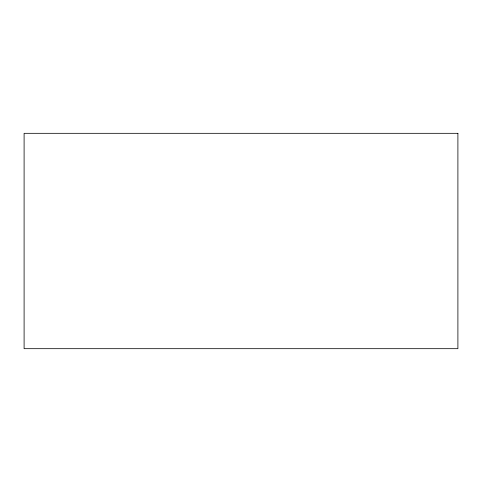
<?xml version="1.0" encoding="UTF-8"?>
<svg xmlns="http://www.w3.org/2000/svg" width="482" height="482" viewBox="0 0 482 482"><rect width="100%" height="100%" fill="white"/><g stroke="black" fill="none" stroke-linecap="round" stroke-linejoin="round"><path stroke-width="0.72" d="M457.9 133.321L24.1 133.321L24.1 348.679L457.9 348.679L457.9 133.321"/></g></svg>
